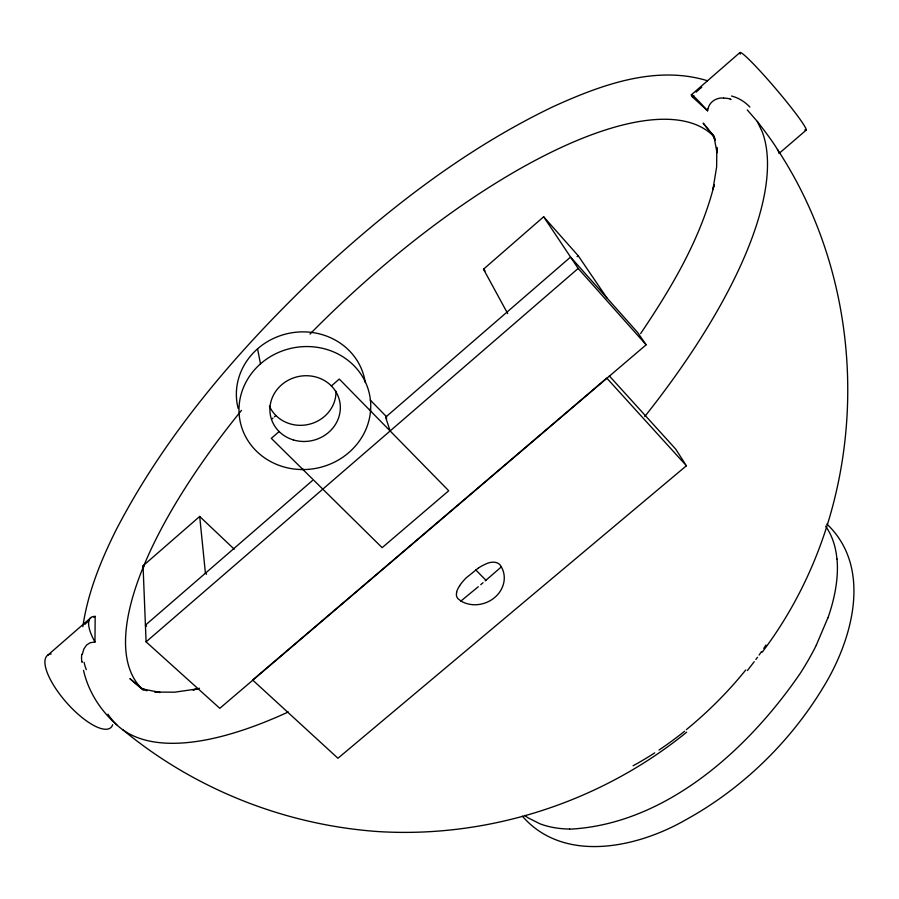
<?xml version="1.0" encoding="UTF-8"?>
<svg xmlns="http://www.w3.org/2000/svg" width="899" height="899" viewBox="0 0 899 899"><rect width="100%" height="100%" fill="white"/><g stroke="black" fill="none" stroke-linecap="round" stroke-linejoin="round"><path stroke-width="1.35" d="M82.27 654.438L83.877 649.011L86.506 645.1L90.147 642.718L94.957 642.043L95.17 616.388L93.788 617.197M692.837 96.081L692.32 96.822L707.603 110.813L707.895 109.363A22.329 19.52 -23.9 0 1 708.03 108.498M82.854 626.704C87.585 593.722 100.059 562.527 114.69 532.792L116.072 530.017C166.146 433.408 238.325 350.048 316.594 275.229C387.66 209.164 465.412 148.695 553.278 106.599L556.076 105.34C602.701 84.337 656.461 65.054 707.524 80.764M456.636 592.284L456.389 594.554A8.743 7.754 -19.6 0 0 456.467 595.453A8.024 7.113 -19.6 0 0 457.996 598.723L460.917 601.026A27.622 24.554 -20.3 0 0 494.652 597.543A27.622 24.554 -20.3 0 0 501.35 566.887C498.563 560.695 490.539 561.504 485.505 564.145A45.478 40.174 -21.1 0 0 478.448 567.999M708.12 108.509C709.637 101.587 716.795 97.339 723.616 98.081M827.822 617.984L816.326 645.122M459.715 585.654L458.872 587.002A20.43 18.104 -20.1 0 0 456.591 592.284M640.65 333.54C671.632 287.624 700.557 238.92 714.233 184.756L712.952 189.318L716.638 166.933L716.829 147.414L717.009 152.706L713.896 136.198L715.413 139.907M763.745 648.381L766.004 645.044M762.195 652.213C870.726 508.744 876.21 299.468 777.478 149.515M759.093 655.056L761.453 651.719M754.216 661.698L747.417 670.497M755.868 659.484L757.52 657.27M84.809 624.4L89.338 620.288M696.163 92.136L699.759 88.799M501.35 566.887L485.19 580.9M272.071 418.855L273.026 418.024M274.465 416.765L275.903 415.507M279.139 431.542L271.318 438.364L382.142 547.66L448.725 490.764L339.283 379.063L331.383 385.952M390.132 430.958L385.604 417.192L570.573 257.069L637.616 332.45L646.134 344.811L219.794 708.322L146.088 641.852L143.053 565.808L199.69 516.464L234.246 549.188M507.688 313.594L483.505 269.194L543.659 216.783L578.192 255.709L606.892 297.906M47.804 655.157L91.114 617.444M691.376 94.822L739.877 52.591M312.369 480.605L145.424 625.142L146.559 626.176M577.113 256.631L578.192 255.709M146.088 641.852L578.169 268.453L543.659 216.783M806.043 130.254L779.017 153.482A50.928 3.394 51.1 0 0 761.048 126.276A50.962 3.394 51 0 0 757.25 121.387L747.26 109.914M480.751 584.665L483.044 582.721M686.398 465.761L337.945 758.262L252.63 680.015L606.746 378.074L686.398 465.761L675.666 449.051L609.353 375.951M478.302 586.721L460.917 601.026M700.096 88.518L700.771 87.978M701.108 87.709L701.771 87.214M686.656 732.191C600.858 802.009 488.809 838.362 378.355 831.586C285.298 825.102 194.746 789.378 122.871 729.808M478.437 567.977L466.233 577.832A51.648 45.557 -21 0 0 459.67 585.62M199.477 688.252L193.004 689.971L197.589 688.87L174.721 692.174L154.83 692.084L160.101 692.444L143.334 689.14L146.987 690.78M569.573 829.181C665.968 824.349 748.249 749.238 800.279 673.306A203.399 103.576 -44 0 0 816.359 645.122M730.246 99.295L731.089 99.575M145.548 690.027L140.559 687.724L129.894 678.61L143.379 690.241M143.053 565.808L144.054 566.741M206.556 574.247L205.422 573.191L199.69 516.464M485.954 580.248L482.729 577.012A91.035 14.058 49.4 0 1 475.74 569.842M522.409 816.247C564.055 863.995 637.56 847.645 685.836 819.764L687.544 818.832C742.136 788.344 788.513 743.462 821.416 690.353L822.405 688.69C852.005 641.29 873.289 568.202 826.9 524.05M116.724 724.763C100.441 710.57 88.304 691.466 83.506 670.339M370.208 400.021L386.637 416.844M385.604 417.192L386.705 418.316M483.505 269.194L485.089 270.914M578.169 268.453L646.134 344.811M714.424 136.839L703.142 123.118L714.357 137.142M757.295 121.421L762.386 132.164A440.78 157.201 -44 0 1 644.752 416.54M712.21 133.749L715.031 139.907M369.95 409.112L370.523 410.955A66.032 61.244 -12.2 0 1 302.963 469.57A66.144 61.346 -12.2 0 1 243.101 431.228A66.144 61.346 -12.2 0 1 260.429 363.893A66.144 61.346 -12.2 0 1 333.776 351.992A66.144 61.346 -12.2 0 1 370.557 410.955M302.794 468.806L302.963 469.559M257.586 348.969L260.519 363.971M82.124 662.439L82.045 661.664M684.667 731.213A198.836 95.946 -43.2 0 1 659.034 750.002M654.719 752.856A198.836 95.946 -43.2 0 1 633.11 765.779M745.765 669.969A202.702 99.171 -43.7 0 1 686.364 729.617M524.668 815.371A205.961 104.7 -43.9 0 0 528.14 817.876L540.052 823.844A217.153 110.397 -43.9 0 0 569.64 829.058M837.003 558.908A212.962 108.318 -44.1 0 1 827.934 617.95M825.642 526.23A206.017 104.689 -44.1 0 1 836.913 558.964M141.963 688.87A397.572 138.491 -43.9 0 1 241.505 410.371M309.975 334.08A397.572 138.491 -43.9 0 1 713.772 136.367M740.214 54.154A51.029 3.787 49.6 0 1 775.331 88.226A51.029 3.787 49.6 0 1 804.807 129.917M692.32 96.822A50.816 2.27 49.6 0 1 707.603 110.813M723.616 98.137A31.634 28.802 -69.2 0 1 730.336 98.98M731.55 96.024A38.275 33.679 62.2 0 1 749.878 107.037M693.534 95.935A22.16 8.282 -35.9 0 1 693.848 95.53M112.656 724.729A48.029 16.665 48.6 0 1 65.919 701.894A48.029 16.665 48.6 0 1 51.176 653.966M86.338 669.676A36.196 31.184 52.3 0 1 84.09 662.305M81.798 661.597A29.925 28.959 -8.3 0 1 81.764 654.382M94.957 642.043A48.22 15.463 48.7 0 1 95.17 616.388M238.19 408.506A64.93 60.413 -11.9 0 1 289.062 333.282A64.93 60.413 -11.9 0 1 365.252 382.536M335.968 391.267A34.679 32.263 -11.9 0 1 308.481 424.44A34.679 32.263 -11.9 0 1 269.408 406.112M288.287 711.974A440.78 157.347 -44 0 1 107.992 714.199M293.22 439.881A35.331 32.757 -12.2 0 0 339.777 401.741A35.331 32.757 -12.2 0 0 282.353 384.188A35.331 32.757 -12.2 0 0 293.22 439.881"/></g></svg>
